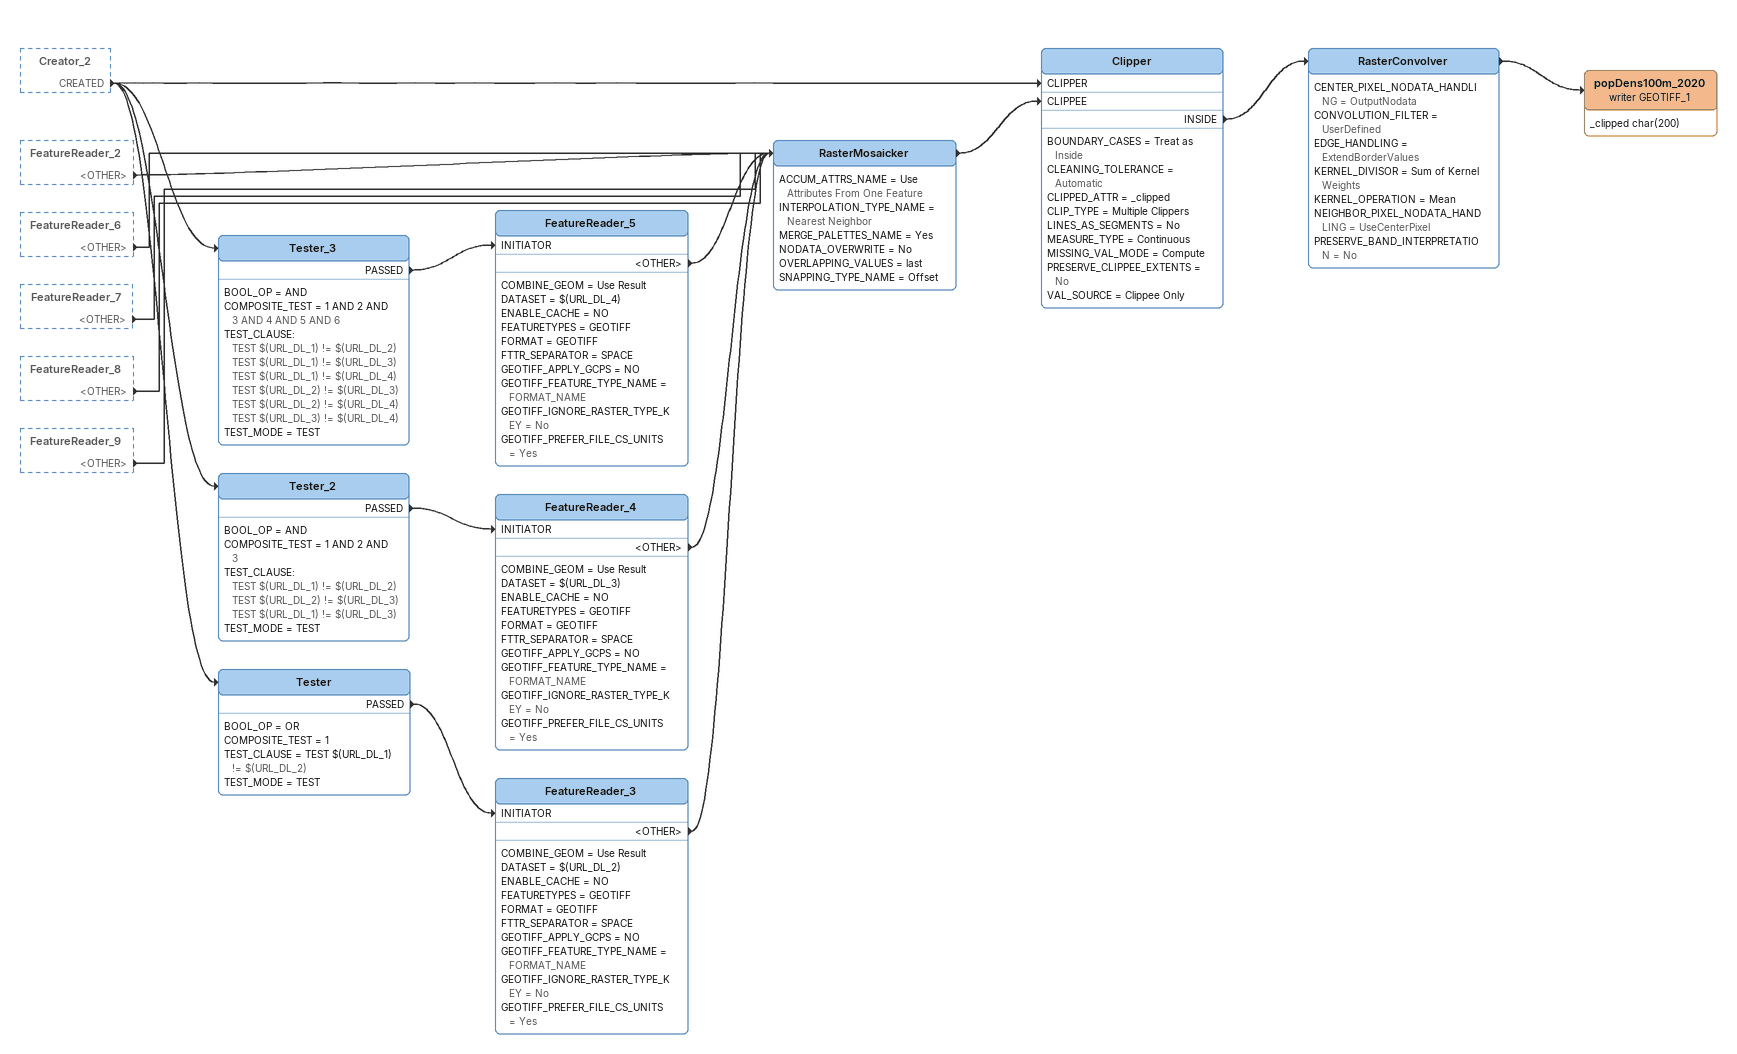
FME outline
Creator_2 [outside]
    CREATED -> Tester
    CREATED -> Tester_2
    CREATED -> Tester_3
    CREATED -> Clipper [CLIPPER]
FeatureReader_2 [outside]
    <OTHER> -> RasterMosaicker
FeatureReader_6 [outside]
    <OTHER> -> RasterMosaicker
FeatureReader_7 [outside]
    <OTHER> -> RasterMosaicker
FeatureReader_8 [outside]
    <OTHER> -> RasterMosaicker
FeatureReader_9 [outside]
    <OTHER> -> RasterMosaicker
Tester_3
    BOOL_OP = AND
    COMPOSITE_TEST = 1 AND 2 AND 3 AND 4 AND 5 AND 6
    TEST_CLAUSE:
      TEST $(URL_DL_1) != $(URL_DL_2)
      TEST $(URL_DL_1) != $(URL_DL_3)
      TEST $(URL_DL_1) != $(URL_DL_4)
      TEST $(URL_DL_2) != $(URL_DL_3)
      TEST $(URL_DL_2) != $(URL_DL_4)
      TEST $(URL_DL_3) != $(URL_DL_4)
    TEST_MODE = TEST
    PASSED -> FeatureReader_5 [INITIATOR]
FeatureReader_5
    COMBINE_GEOM = Use Result
    DATASET = $(URL_DL_4)
    ENABLE_CACHE = NO
    FEATURETYPES = GEOTIFF
    FORMAT = GEOTIFF
    FTTR_SEPARATOR = SPACE
    GEOTIFF_APPLY_GCPS = NO
    GEOTIFF_FEATURE_TYPE_NAME = FORMAT_NAME
    GEOTIFF_IGNORE_RASTER_TYPE_KEY = No
    GEOTIFF_PREFER_FILE_CS_UNITS = Yes
    <OTHER> -> RasterMosaicker
Tester_2
    BOOL_OP = AND
    COMPOSITE_TEST = 1 AND 2 AND 3
    TEST_CLAUSE:
      TEST $(URL_DL_1) != $(URL_DL_2)
      TEST $(URL_DL_2) != $(URL_DL_3)
      TEST $(URL_DL_1) != $(URL_DL_3)
    TEST_MODE = TEST
    PASSED -> FeatureReader_4 [INITIATOR]
FeatureReader_4
    COMBINE_GEOM = Use Result
    DATASET = $(URL_DL_3)
    ENABLE_CACHE = NO
    FEATURETYPES = GEOTIFF
    FORMAT = GEOTIFF
    FTTR_SEPARATOR = SPACE
    GEOTIFF_APPLY_GCPS = NO
    GEOTIFF_FEATURE_TYPE_NAME = FORMAT_NAME
    GEOTIFF_IGNORE_RASTER_TYPE_KEY = No
    GEOTIFF_PREFER_FILE_CS_UNITS = Yes
    <OTHER> -> RasterMosaicker
Tester
    BOOL_OP = OR
    COMPOSITE_TEST = 1
    TEST_CLAUSE = TEST $(URL_DL_1) != $(URL_DL_2)
    TEST_MODE = TEST
    PASSED -> FeatureReader_3 [INITIATOR]
FeatureReader_3
    COMBINE_GEOM = Use Result
    DATASET = $(URL_DL_2)
    ENABLE_CACHE = NO
    FEATURETYPES = GEOTIFF
    FORMAT = GEOTIFF
    FTTR_SEPARATOR = SPACE
    GEOTIFF_APPLY_GCPS = NO
    GEOTIFF_FEATURE_TYPE_NAME = FORMAT_NAME
    GEOTIFF_IGNORE_RASTER_TYPE_KEY = No
    GEOTIFF_PREFER_FILE_CS_UNITS = Yes
    <OTHER> -> RasterMosaicker
RasterMosaicker
    ACCUM_ATTRS_NAME = Use Attributes From One Feature
    INTERPOLATION_TYPE_NAME = Nearest Neighbor
    MERGE_PALETTES_NAME = Yes
    NODATA_OVERWRITE = No
    OVERLAPPING_VALUES = last
    SNAPPING_TYPE_NAME = Offset
    -> Clipper [CLIPPEE]
Clipper
    BOUNDARY_CASES = Treat as Inside
    CLEANING_TOLERANCE = Automatic
    CLIPPED_ATTR = _clipped
    CLIP_TYPE = Multiple Clippers
    LINES_AS_SEGMENTS = No
    MEASURE_TYPE = Continuous
    MISSING_VAL_MODE = Compute
    PRESERVE_CLIPPEE_EXTENTS = No
    VAL_SOURCE = Clippee Only
    INSIDE -> RasterConvolver
RasterConvolver
    CENTER_PIXEL_NODATA_HANDLING = OutputNodata
    CONVOLUTION_FILTER = UserDefined
    EDGE_HANDLING = ExtendBorderValues
    KERNEL_DIVISOR = Sum of Kernel Weights
    KERNEL_OPERATION = Mean
    NEIGHBOR_PIXEL_NODATA_HANDLING = UseCenterPixel
    PRESERVE_BAND_INTERPRETATION = No
    -> popDens100m_2020 (writer GEOTIFF_1)
popDens100m_2020 (writer GEOTIFF_1)
    attributes: _clipped char(200)
